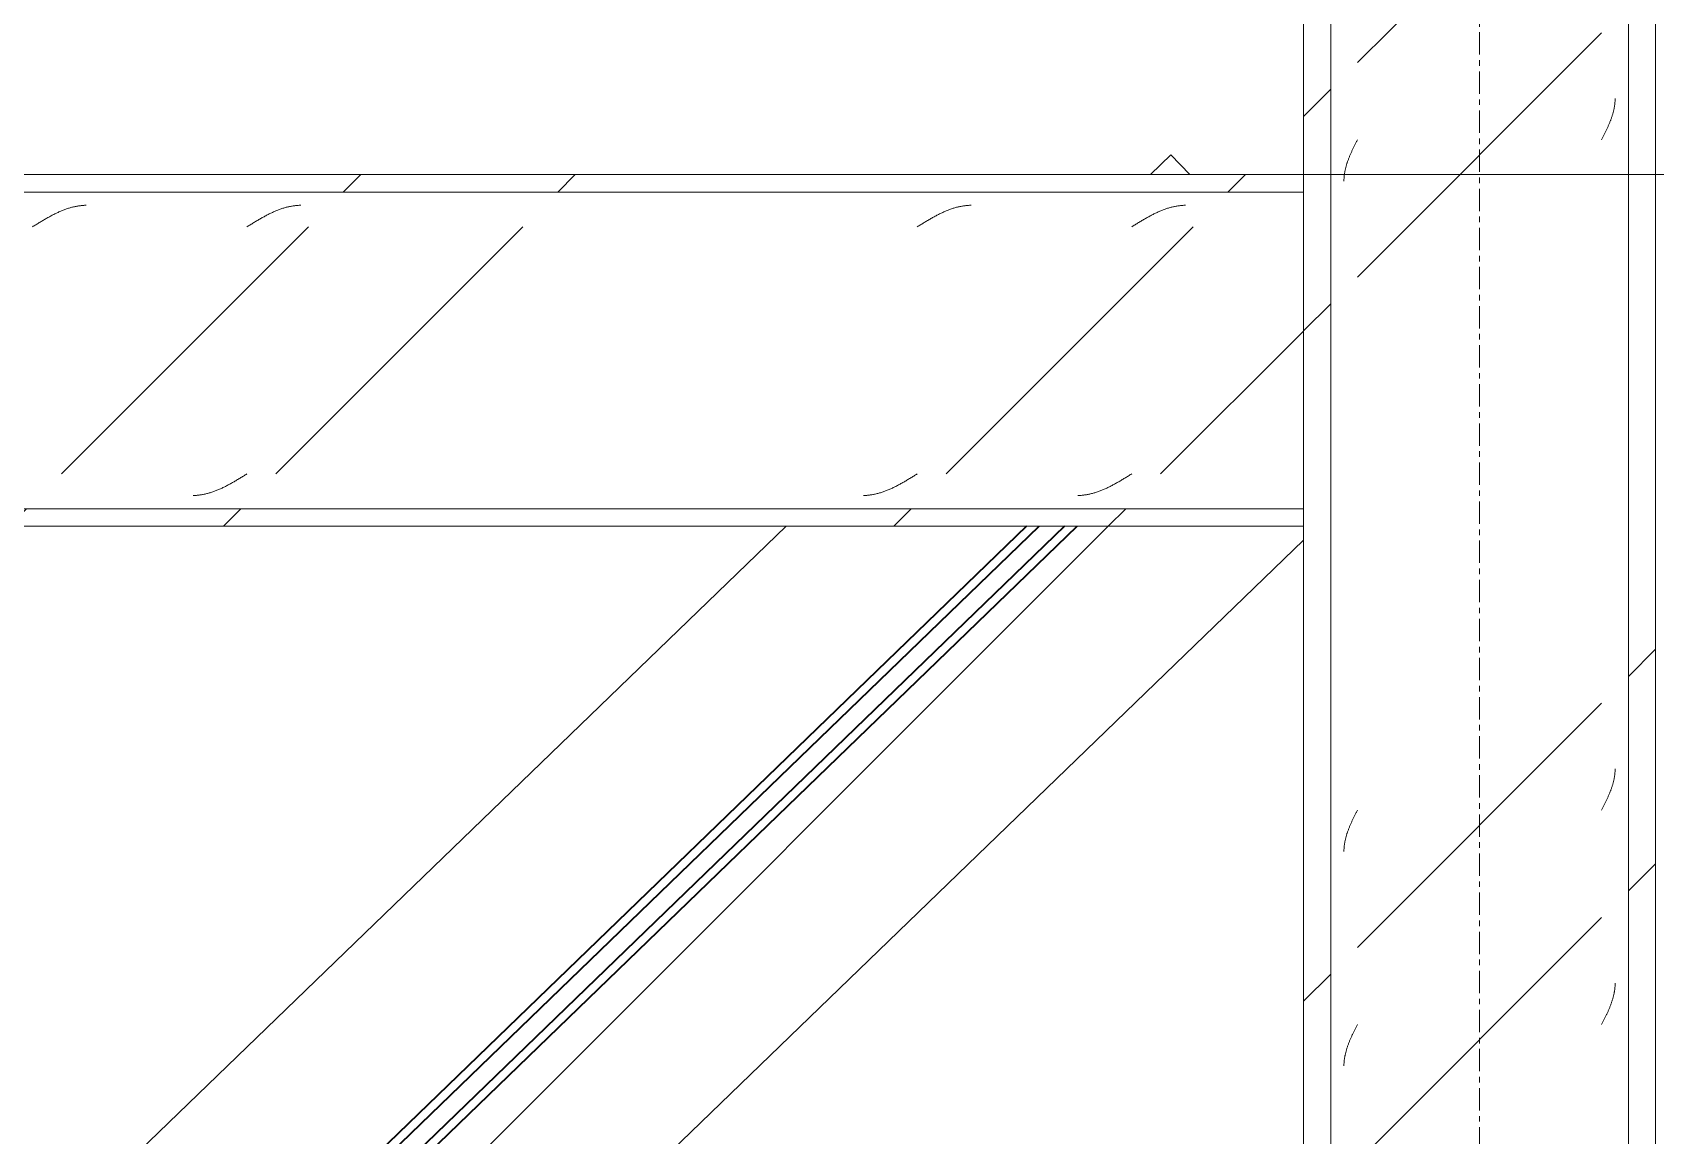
# Model space of a CAD drawing. Header units: centimetres. Extents: x -6741 to 14818, y -293 to 1595.
# Drawn here: x 922.1 to 1014.4, y 683.2 to 745.9 of the extents above; entities that cross this region are included whole.
import ezdxf

# ---------------------------------------------------------------- set-up
doc = ezdxf.new("R2010")
doc.units = ezdxf.units.CM
doc.linetypes.add('Grid Line', pattern=[2.2225, 1.27, -0.3175, 0.3175, -0.3175])
for name, color, linetype, lineweight in [('A-CLNG', 7, 'Continuous', 9), ('S-BEAM', 7, 'Continuous', 9), ('S-COLS', 7, 'Continuous', 9), ('S-GRID', 7, 'Continuous', 9)]:
    doc.layers.add(name, color=color, linetype=linetype, lineweight=lineweight)
pattern_1 = [(45, (152.695, 0), (-25.14472, 25.14472), []), (45, (152.695, 38.1), (-25.14472, 25.14472), [])]

# ---------------------------------------------------------------- blocks, each defined once
blk = doc.blocks.new('PQ_RVR_ARQ-01_ZZ_ZZ_MO_T_A_rvt-2-Elevación Eje 7')
at = {"layer": 'A-CLNG', "color": 254, "lineweight": 18, "true_color": 0xe5e5e5}
blk.add_line((-6110.942, 737.79), (-6823.081, 737.79), dxfattribs=at)
blk = doc.blocks.new('FP_4-Elevación Eje 7')
at = {"layer": 'S-COLS', "color": 9, "true_color": 0xc0c0c0}
for p, q in [((-6442.769, 741.705), (-6442.764, 741.742)), ((-6442.764, 741.742), (-6442.759, 741.779)), ((-6442.759, 741.779), (-6442.755, 741.817)), ((-6442.755, 741.817), (-6442.751, 741.854)), ((-6442.751, 741.854), (-6442.748, 741.891)), ((-6442.748, 741.891), (-6442.745, 741.929)), ((-6442.745, 741.929), (-6442.742, 741.966)), ((-6442.742, 741.966), (-6442.74, 742.003)), ((-6442.74, 742.003), (-6442.738, 742.041)), ((-6442.738, 742.041), (-6442.737, 742.078)), ((-6442.737, 742.078), (-6442.736, 742.115)), ((-6443.032, 740.772), (-6443.017, 740.81)), ((-6443.017, 740.81), (-6443.003, 740.847)), ((-6443.003, 740.847), (-6442.989, 740.884)), ((-6442.989, 740.884), (-6442.975, 740.921)), ((-6442.975, 740.921), (-6442.961, 740.959)), ((-6442.961, 740.959), (-6442.948, 740.996)), ((-6442.948, 740.996), (-6442.935, 741.033)), ((-6442.935, 741.033), (-6442.923, 741.071)), ((-6442.923, 741.071), (-6442.911, 741.108)), ((-6442.911, 741.108), (-6442.899, 741.145)), ((-6442.899, 741.145), (-6442.887, 741.183)), ((-6442.887, 741.183), (-6442.876, 741.22)), ((-6442.876, 741.22), (-6442.866, 741.257)), ((-6442.866, 741.257), (-6442.855, 741.294)), ((-6442.855, 741.294), (-6442.846, 741.332)), ((-6442.846, 741.332), (-6442.836, 741.369)), ((-6442.836, 741.369), (-6442.827, 741.406)), ((-6442.827, 741.406), (-6442.818, 741.444)), ((-6442.818, 741.444), (-6442.81, 741.481)), ((-6442.81, 741.481), (-6442.802, 741.518)), ((-6442.802, 741.518), (-6442.795, 741.556)), ((-6442.795, 741.556), (-6442.788, 741.593)), ((-6442.788, 741.593), (-6442.781, 741.63)), ((-6442.781, 741.63), (-6442.775, 741.668)), ((-6442.775, 741.668), (-6442.769, 741.705)), ((-6443.448, 739.877), (-6443.429, 739.914)), ((-6443.429, 739.914), (-6443.411, 739.951)), ((-6443.411, 739.951), (-6443.392, 739.989)), ((-6443.392, 739.989), (-6443.373, 740.026)), ((-6443.373, 740.026), (-6443.355, 740.063)), ((-6443.355, 740.063), (-6443.336, 740.101)), ((-6443.336, 740.101), (-6443.318, 740.138)), ((-6443.318, 740.138), (-6443.3, 740.175)), ((-6443.3, 740.175), (-6443.282, 740.213)), ((-6443.282, 740.213), (-6443.264, 740.25)), ((-6443.264, 740.25), (-6443.246, 740.287)), ((-6443.246, 740.287), (-6443.228, 740.325)), ((-6443.228, 740.325), (-6443.211, 740.362)), ((-6443.211, 740.362), (-6443.193, 740.399)), ((-6443.193, 740.399), (-6443.176, 740.436)), ((-6443.176, 740.436), (-6443.159, 740.474)), ((-6443.159, 740.474), (-6443.142, 740.511)), ((-6443.142, 740.511), (-6443.126, 740.548)), ((-6443.126, 740.548), (-6443.11, 740.586)), ((-6443.11, 740.586), (-6443.094, 740.623)), ((-6443.094, 740.623), (-6443.078, 740.66)), ((-6443.078, 740.66), (-6443.062, 740.698)), ((-6443.062, 740.698), (-6443.047, 740.735)), ((-6443.047, 740.735), (-6443.032, 740.772)), ((-6443.505, 739.765), (-6443.486, 739.802)), ((-6443.486, 739.802), (-6443.467, 739.84)), ((-6443.467, 739.84), (-6443.448, 739.877)), ((-6442.74, 703.903), (-6442.738, 703.941)), ((-6442.738, 703.941), (-6442.737, 703.978)), ((-6442.737, 703.978), (-6442.736, 704.015)), ((-6442.923, 702.971), (-6442.911, 703.008)), ((-6442.911, 703.008), (-6442.899, 703.045)), ((-6442.899, 703.045), (-6442.887, 703.083)), ((-6442.887, 703.083), (-6442.876, 703.12)), ((-6442.876, 703.12), (-6442.866, 703.157)), ((-6442.866, 703.157), (-6442.855, 703.194)), ((-6442.855, 703.194), (-6442.846, 703.232)), ((-6442.846, 703.232), (-6442.836, 703.269)), ((-6442.836, 703.269), (-6442.827, 703.306)), ((-6442.827, 703.306), (-6442.818, 703.344)), ((-6442.818, 703.344), (-6442.81, 703.381)), ((-6442.81, 703.381), (-6442.802, 703.418)), ((-6442.802, 703.418), (-6442.795, 703.456)), ((-6442.795, 703.456), (-6442.788, 703.493)), ((-6442.788, 703.493), (-6442.781, 703.53)), ((-6442.781, 703.53), (-6442.775, 703.568)), ((-6442.775, 703.568), (-6442.769, 703.605)), ((-6442.769, 703.605), (-6442.764, 703.642)), ((-6442.764, 703.642), (-6442.759, 703.679)), ((-6442.759, 703.679), (-6442.755, 703.717)), ((-6442.755, 703.717), (-6442.751, 703.754)), ((-6442.751, 703.754), (-6442.748, 703.791)), ((-6442.748, 703.791), (-6442.745, 703.829)), ((-6442.745, 703.829), (-6442.742, 703.866)), ((-6442.742, 703.866), (-6442.74, 703.903)), ((-6443.318, 702.038), (-6443.3, 702.075)), ((-6443.3, 702.075), (-6443.282, 702.113)), ((-6443.282, 702.113), (-6443.264, 702.15)), ((-6443.264, 702.15), (-6443.246, 702.187)), ((-6443.246, 702.187), (-6443.228, 702.225)), ((-6443.228, 702.225), (-6443.211, 702.262)), ((-6443.211, 702.262), (-6443.193, 702.299)), ((-6443.193, 702.299), (-6443.176, 702.336)), ((-6443.176, 702.336), (-6443.159, 702.374)), ((-6443.159, 702.374), (-6443.142, 702.411)), ((-6443.142, 702.411), (-6443.126, 702.448)), ((-6443.126, 702.448), (-6443.11, 702.486)), ((-6443.11, 702.486), (-6443.094, 702.523)), ((-6443.094, 702.523), (-6443.078, 702.56)), ((-6443.078, 702.56), (-6443.062, 702.598)), ((-6443.062, 702.598), (-6443.047, 702.635)), ((-6443.047, 702.635), (-6443.032, 702.672)), ((-6443.032, 702.672), (-6443.017, 702.71)), ((-6443.017, 702.71), (-6443.003, 702.747)), ((-6443.003, 702.747), (-6442.989, 702.784)), ((-6442.989, 702.784), (-6442.975, 702.821)), ((-6442.975, 702.821), (-6442.961, 702.859)), ((-6442.961, 702.859), (-6442.948, 702.896)), ((-6442.948, 702.896), (-6442.935, 702.933)), ((-6442.935, 702.933), (-6442.923, 702.971)), ((-6443.505, 701.665), (-6443.486, 701.702)), ((-6443.486, 701.702), (-6443.467, 701.74)), ((-6443.467, 701.74), (-6443.448, 701.777)), ((-6443.448, 701.777), (-6443.429, 701.814)), ((-6443.429, 701.814), (-6443.411, 701.851)), ((-6443.411, 701.851), (-6443.392, 701.889)), ((-6443.392, 701.889), (-6443.373, 701.926)), ((-6443.373, 701.926), (-6443.355, 701.963)), ((-6443.355, 701.963), (-6443.336, 702.001)), ((-6443.336, 702.001), (-6443.318, 702.038)), ((-6442.866, 690.968), (-6442.855, 691.005)), ((-6442.855, 691.005), (-6442.846, 691.042)), ((-6442.846, 691.042), (-6442.836, 691.08)), ((-6442.836, 691.08), (-6442.827, 691.117)), ((-6442.827, 691.117), (-6442.818, 691.154)), ((-6442.818, 691.154), (-6442.81, 691.192)), ((-6442.81, 691.192), (-6442.802, 691.229)), ((-6442.802, 691.229), (-6442.795, 691.266)), ((-6442.795, 691.266), (-6442.788, 691.304)), ((-6442.788, 691.304), (-6442.781, 691.341)), ((-6442.781, 691.341), (-6442.775, 691.378)), ((-6442.775, 691.378), (-6442.769, 691.415)), ((-6442.769, 691.415), (-6442.764, 691.453)), ((-6442.764, 691.453), (-6442.759, 691.49)), ((-6442.759, 691.49), (-6442.755, 691.527)), ((-6442.755, 691.527), (-6442.751, 691.565)), ((-6442.751, 691.565), (-6442.748, 691.602)), ((-6442.748, 691.602), (-6442.745, 691.639)), ((-6442.745, 691.639), (-6442.742, 691.677)), ((-6442.742, 691.677), (-6442.74, 691.714)), ((-6442.74, 691.714), (-6442.738, 691.751)), ((-6442.738, 691.751), (-6442.737, 691.788)), ((-6442.737, 691.788), (-6442.736, 691.826)), ((-6443.228, 690.035), (-6443.211, 690.072)), ((-6443.211, 690.072), (-6443.193, 690.11)), ((-6443.193, 690.11), (-6443.176, 690.147)), ((-6443.176, 690.147), (-6443.159, 690.184)), ((-6443.159, 690.184), (-6443.142, 690.222)), ((-6443.142, 690.222), (-6443.126, 690.259)), ((-6443.126, 690.259), (-6443.11, 690.296)), ((-6443.11, 690.296), (-6443.094, 690.334)), ((-6443.094, 690.334), (-6443.078, 690.371)), ((-6443.078, 690.371), (-6443.062, 690.408)), ((-6443.062, 690.408), (-6443.047, 690.445)), ((-6443.047, 690.445), (-6443.032, 690.483)), ((-6443.032, 690.483), (-6443.017, 690.52)), ((-6443.017, 690.52), (-6443.003, 690.557)), ((-6443.003, 690.557), (-6442.989, 690.595)), ((-6442.989, 690.595), (-6442.975, 690.632)), ((-6442.975, 690.632), (-6442.961, 690.669)), ((-6442.961, 690.669), (-6442.948, 690.707)), ((-6442.948, 690.707), (-6442.935, 690.744)), ((-6442.935, 690.744), (-6442.923, 690.781)), ((-6442.923, 690.781), (-6442.911, 690.819)), ((-6442.911, 690.819), (-6442.899, 690.856)), ((-6442.899, 690.856), (-6442.887, 690.893)), ((-6442.887, 690.893), (-6442.876, 690.93)), ((-6442.876, 690.93), (-6442.866, 690.968)), ((-6443.505, 689.475), (-6443.486, 689.513)), ((-6443.486, 689.513), (-6443.467, 689.55)), ((-6443.467, 689.55), (-6443.448, 689.587)), ((-6443.448, 689.587), (-6443.429, 689.625)), ((-6443.429, 689.625), (-6443.411, 689.662)), ((-6443.411, 689.662), (-6443.392, 689.699)), ((-6443.392, 689.699), (-6443.373, 689.737)), ((-6443.373, 689.737), (-6443.355, 689.774)), ((-6443.355, 689.774), (-6443.336, 689.811)), ((-6443.336, 689.811), (-6443.318, 689.849)), ((-6443.318, 689.849), (-6443.3, 689.886)), ((-6443.3, 689.886), (-6443.282, 689.923)), ((-6443.282, 689.923), (-6443.264, 689.96)), ((-6443.264, 689.96), (-6443.246, 689.998)), ((-6443.246, 689.998), (-6443.228, 690.035))]:
    blk.add_line(p, q, dxfattribs=at)
blk = doc.blocks.new('FP_5-Elevación Eje 7')
at = {"layer": 'S-COLS', "color": 9, "true_color": 0xc0c0c0}
for p, q in [((-6457.78, 738.944), (-6457.764, 738.981)), ((-6457.764, 738.981), (-6457.747, 739.019)), ((-6457.747, 739.019), (-6457.73, 739.056)), ((-6457.73, 739.056), (-6457.713, 739.093)), ((-6457.713, 739.093), (-6457.696, 739.131)), ((-6457.696, 739.131), (-6457.679, 739.168)), ((-6457.679, 739.168), (-6457.661, 739.205)), ((-6457.661, 739.205), (-6457.644, 739.243)), ((-6457.644, 739.243), (-6457.626, 739.28)), ((-6457.626, 739.28), (-6457.608, 739.317)), ((-6457.608, 739.317), (-6457.59, 739.355)), ((-6457.59, 739.355), (-6457.572, 739.392)), ((-6457.572, 739.392), (-6457.553, 739.429)), ((-6457.553, 739.429), (-6457.535, 739.466)), ((-6457.535, 739.466), (-6457.516, 739.504)), ((-6457.516, 739.504), (-6457.498, 739.541)), ((-6457.498, 739.541), (-6457.479, 739.578)), ((-6457.479, 739.578), (-6457.46, 739.616)), ((-6457.46, 739.616), (-6457.441, 739.653)), ((-6457.441, 739.653), (-6457.422, 739.69)), ((-6457.422, 739.69), (-6457.404, 739.728)), ((-6457.404, 739.728), (-6457.385, 739.765)), ((-6458.087, 738.012), (-6458.08, 738.049)), ((-6458.08, 738.049), (-6458.071, 738.086)), ((-6458.071, 738.086), (-6458.063, 738.123)), ((-6458.063, 738.123), (-6458.053, 738.161)), ((-6458.053, 738.161), (-6458.044, 738.198)), ((-6458.044, 738.198), (-6458.034, 738.235)), ((-6458.034, 738.235), (-6458.024, 738.273)), ((-6458.024, 738.273), (-6458.013, 738.31)), ((-6458.013, 738.31), (-6458.002, 738.347)), ((-6458.002, 738.347), (-6457.991, 738.385)), ((-6457.991, 738.385), (-6457.979, 738.422)), ((-6457.979, 738.422), (-6457.967, 738.459)), ((-6457.967, 738.459), (-6457.954, 738.497)), ((-6457.954, 738.497), (-6457.941, 738.534)), ((-6457.941, 738.534), (-6457.928, 738.571)), ((-6457.928, 738.571), (-6457.915, 738.608)), ((-6457.915, 738.608), (-6457.901, 738.646)), ((-6457.901, 738.646), (-6457.887, 738.683)), ((-6457.887, 738.683), (-6457.872, 738.72)), ((-6457.872, 738.72), (-6457.858, 738.758)), ((-6457.858, 738.758), (-6457.843, 738.795)), ((-6457.843, 738.795), (-6457.827, 738.832)), ((-6457.827, 738.832), (-6457.812, 738.87)), ((-6457.812, 738.87), (-6457.796, 738.907)), ((-6457.796, 738.907), (-6457.78, 738.944)), ((-6458.153, 737.415), (-6458.152, 737.452)), ((-6458.152, 737.452), (-6458.151, 737.489)), ((-6458.151, 737.489), (-6458.15, 737.527)), ((-6458.15, 737.527), (-6458.148, 737.564)), ((-6458.148, 737.564), (-6458.145, 737.601)), ((-6458.145, 737.601), (-6458.142, 737.638)), ((-6458.142, 737.638), (-6458.139, 737.676)), ((-6458.139, 737.676), (-6458.135, 737.713)), ((-6458.135, 737.713), (-6458.13, 737.75)), ((-6458.13, 737.75), (-6458.125, 737.788)), ((-6458.125, 737.788), (-6458.12, 737.825)), ((-6458.12, 737.825), (-6458.115, 737.862)), ((-6458.115, 737.862), (-6458.108, 737.9)), ((-6458.108, 737.9), (-6458.102, 737.937)), ((-6458.102, 737.937), (-6458.095, 737.974)), ((-6458.095, 737.974), (-6458.087, 738.012)), ((-6457.661, 701.105), (-6457.644, 701.143)), ((-6457.644, 701.143), (-6457.626, 701.18)), ((-6457.626, 701.18), (-6457.608, 701.217)), ((-6457.608, 701.217), (-6457.59, 701.255)), ((-6457.59, 701.255), (-6457.572, 701.292)), ((-6457.572, 701.292), (-6457.553, 701.329)), ((-6457.553, 701.329), (-6457.535, 701.366)), ((-6457.535, 701.366), (-6457.516, 701.404)), ((-6457.516, 701.404), (-6457.498, 701.441)), ((-6457.498, 701.441), (-6457.479, 701.478)), ((-6457.479, 701.478), (-6457.46, 701.516)), ((-6457.46, 701.516), (-6457.441, 701.553)), ((-6457.441, 701.553), (-6457.422, 701.59)), ((-6457.422, 701.59), (-6457.404, 701.628)), ((-6457.404, 701.628), (-6457.385, 701.665)), ((-6458.013, 700.21), (-6458.002, 700.247)), ((-6458.002, 700.247), (-6457.991, 700.285)), ((-6457.991, 700.285), (-6457.979, 700.322)), ((-6457.979, 700.322), (-6457.967, 700.359)), ((-6457.967, 700.359), (-6457.954, 700.397)), ((-6457.954, 700.397), (-6457.941, 700.434)), ((-6457.941, 700.434), (-6457.928, 700.471)), ((-6457.928, 700.471), (-6457.915, 700.508)), ((-6457.915, 700.508), (-6457.901, 700.546)), ((-6457.901, 700.546), (-6457.887, 700.583)), ((-6457.887, 700.583), (-6457.872, 700.62)), ((-6457.872, 700.62), (-6457.858, 700.658)), ((-6457.858, 700.658), (-6457.843, 700.695)), ((-6457.843, 700.695), (-6457.827, 700.732)), ((-6457.827, 700.732), (-6457.812, 700.77)), ((-6457.812, 700.77), (-6457.796, 700.807)), ((-6457.796, 700.807), (-6457.78, 700.844)), ((-6457.78, 700.844), (-6457.764, 700.881)), ((-6457.764, 700.881), (-6457.747, 700.919)), ((-6457.747, 700.919), (-6457.73, 700.956)), ((-6457.73, 700.956), (-6457.713, 700.993)), ((-6457.713, 700.993), (-6457.696, 701.031)), ((-6457.696, 701.031), (-6457.679, 701.068)), ((-6457.679, 701.068), (-6457.661, 701.105)), ((-6458.153, 699.315), (-6458.152, 699.352)), ((-6458.152, 699.352), (-6458.151, 699.389)), ((-6458.151, 699.389), (-6458.15, 699.427)), ((-6458.15, 699.427), (-6458.148, 699.464)), ((-6458.148, 699.464), (-6458.145, 699.501)), ((-6458.145, 699.501), (-6458.142, 699.538)), ((-6458.142, 699.538), (-6458.139, 699.576)), ((-6458.139, 699.576), (-6458.135, 699.613)), ((-6458.135, 699.613), (-6458.13, 699.65)), ((-6458.13, 699.65), (-6458.125, 699.688)), ((-6458.125, 699.688), (-6458.12, 699.725)), ((-6458.12, 699.725), (-6458.115, 699.762)), ((-6458.115, 699.762), (-6458.108, 699.8)), ((-6458.108, 699.8), (-6458.102, 699.837)), ((-6458.102, 699.837), (-6458.095, 699.874)), ((-6458.095, 699.874), (-6458.087, 699.912)), ((-6458.087, 699.912), (-6458.08, 699.949)), ((-6458.08, 699.949), (-6458.071, 699.986)), ((-6458.071, 699.986), (-6458.063, 700.023)), ((-6458.063, 700.023), (-6458.053, 700.061)), ((-6458.053, 700.061), (-6458.044, 700.098)), ((-6458.044, 700.098), (-6458.034, 700.135)), ((-6458.034, 700.135), (-6458.024, 700.173)), ((-6458.024, 700.173), (-6458.013, 700.21)), ((-6457.553, 689.14), (-6457.535, 689.177)), ((-6457.535, 689.177), (-6457.516, 689.214)), ((-6457.516, 689.214), (-6457.498, 689.252)), ((-6457.498, 689.252), (-6457.479, 689.289)), ((-6457.479, 689.289), (-6457.46, 689.326)), ((-6457.46, 689.326), (-6457.441, 689.364)), ((-6457.441, 689.364), (-6457.422, 689.401)), ((-6457.422, 689.401), (-6457.404, 689.438)), ((-6457.404, 689.438), (-6457.385, 689.475)), ((-6457.954, 688.207), (-6457.941, 688.244)), ((-6457.941, 688.244), (-6457.928, 688.282)), ((-6457.928, 688.282), (-6457.915, 688.319)), ((-6457.915, 688.319), (-6457.901, 688.356)), ((-6457.901, 688.356), (-6457.887, 688.394)), ((-6457.887, 688.394), (-6457.872, 688.431)), ((-6457.872, 688.431), (-6457.858, 688.468)), ((-6457.858, 688.468), (-6457.843, 688.506)), ((-6457.843, 688.506), (-6457.827, 688.543)), ((-6457.827, 688.543), (-6457.812, 688.58)), ((-6457.812, 688.58), (-6457.796, 688.617)), ((-6457.796, 688.617), (-6457.78, 688.655)), ((-6457.78, 688.655), (-6457.764, 688.692)), ((-6457.764, 688.692), (-6457.747, 688.729)), ((-6457.747, 688.729), (-6457.73, 688.767)), ((-6457.73, 688.767), (-6457.713, 688.804)), ((-6457.713, 688.804), (-6457.696, 688.841)), ((-6457.696, 688.841), (-6457.679, 688.879)), ((-6457.679, 688.879), (-6457.661, 688.916)), ((-6457.661, 688.916), (-6457.644, 688.953)), ((-6457.644, 688.953), (-6457.626, 688.991)), ((-6457.626, 688.991), (-6457.608, 689.028)), ((-6457.608, 689.028), (-6457.59, 689.065)), ((-6457.59, 689.065), (-6457.572, 689.102)), ((-6457.572, 689.102), (-6457.553, 689.14)), ((-6458.148, 687.274), (-6458.145, 687.312)), ((-6458.145, 687.312), (-6458.142, 687.349)), ((-6458.142, 687.349), (-6458.139, 687.386)), ((-6458.139, 687.386), (-6458.135, 687.424)), ((-6458.135, 687.424), (-6458.13, 687.461)), ((-6458.13, 687.461), (-6458.125, 687.498)), ((-6458.125, 687.498), (-6458.12, 687.536)), ((-6458.12, 687.536), (-6458.115, 687.573)), ((-6458.115, 687.573), (-6458.108, 687.61)), ((-6458.108, 687.61), (-6458.102, 687.647)), ((-6458.102, 687.647), (-6458.095, 687.685)), ((-6458.095, 687.685), (-6458.087, 687.722)), ((-6458.087, 687.722), (-6458.08, 687.759)), ((-6458.08, 687.759), (-6458.071, 687.797)), ((-6458.071, 687.797), (-6458.063, 687.834)), ((-6458.063, 687.834), (-6458.053, 687.871)), ((-6458.053, 687.871), (-6458.044, 687.909)), ((-6458.044, 687.909), (-6458.034, 687.946)), ((-6458.034, 687.946), (-6458.024, 687.983)), ((-6458.024, 687.983), (-6458.013, 688.021)), ((-6458.013, 688.021), (-6458.002, 688.058)), ((-6458.002, 688.058), (-6457.991, 688.095)), ((-6457.991, 688.095), (-6457.979, 688.132)), ((-6457.979, 688.132), (-6457.967, 688.17)), ((-6457.967, 688.17), (-6457.954, 688.207)), ((-6458.153, 687.125), (-6458.152, 687.163)), ((-6458.152, 687.163), (-6458.151, 687.2)), ((-6458.151, 687.2), (-6458.15, 687.237)), ((-6458.15, 687.237), (-6458.148, 687.274))]:
    blk.add_line(p, q, dxfattribs=at)
blk = doc.blocks.new('UC-Perfil universal-Pilar - 200 x 200-V3-Elevación Eje 7')
at = {"layer": 'S-COLS', "true_color": 0xc0c0c0}
h = blk.add_hatch(dxfattribs=at)
h.set_pattern_fill('FP_14', color=9, style=0, pattern_type=2)
h.set_pattern_definition(pattern_1)
h.paths.add_polyline_path([(-6458.905, 94), (-6458.905, 933.53), (-6460.445, 933.53), (-6460.445, 94)])
h = blk.add_hatch(dxfattribs=at)
h.set_pattern_fill('FP_14', color=9, style=0, pattern_type=2)
h.set_pattern_definition(pattern_1)
h.paths.add_polyline_path([(-6457.385, 94), (-6443.505, 94), (-6443.505, 933.53), (-6457.385, 933.53), (-6457.385, 291.61)])
h = blk.add_hatch(dxfattribs=at)
h.set_pattern_fill('FP_14', color=9, style=0, pattern_type=2)
h.set_pattern_definition(pattern_1)
h.paths.add_polyline_path([(-6440.445, 94), (-6440.445, 933.53), (-6441.985, 933.53), (-6441.985, 94)])
at = {"layer": 'S-COLS'}
for p, q in [((-6460.445, 933.53), (-6460.445, 94)), ((-6458.905, 933.53), (-6458.905, 94)), ((-6441.985, 933.53), (-6441.985, 94)), ((-6440.445, 933.53), (-6440.445, 94))]:
    blk.add_line(p, q, dxfattribs=at)
for name in ['FP_4-Elevación Eje 7', 'FP_5-Elevación Eje 7']:
    blk.add_blockref(name, (0, 0), dxfattribs=at)
blk = doc.blocks.new('FP_17-Elevación Eje 7')
at = {"layer": 'S-BEAM', "color": 9, "true_color": 0xc0c0c0}
for p, q in [((-6520.944, 720.501), (-6520.896, 720.531)), ((-6520.896, 720.531), (-6520.847, 720.56)), ((-6520.847, 720.56), (-6520.798, 720.59)), ((-6520.798, 720.59), (-6520.75, 720.62)), ((-6520.75, 720.62), (-6520.701, 720.65)), ((-6520.701, 720.65), (-6520.653, 720.68)), ((-6520.653, 720.68), (-6520.604, 720.71)), ((-6520.604, 720.71), (-6520.555, 720.74)), ((-6520.555, 720.74), (-6520.507, 720.77)), ((-6482.844, 720.501), (-6482.796, 720.531)), ((-6482.796, 720.531), (-6482.747, 720.56)), ((-6482.747, 720.56), (-6482.698, 720.59)), ((-6482.698, 720.59), (-6482.65, 720.62)), ((-6482.65, 720.62), (-6482.601, 720.65)), ((-6482.601, 720.65), (-6482.553, 720.68)), ((-6482.553, 720.68), (-6482.504, 720.71)), ((-6482.504, 720.71), (-6482.455, 720.74)), ((-6482.455, 720.74), (-6482.407, 720.77)), ((-6470.655, 720.501), (-6470.606, 720.531)), ((-6470.606, 720.531), (-6470.558, 720.56)), ((-6470.558, 720.56), (-6470.509, 720.59)), ((-6470.509, 720.59), (-6470.46, 720.62)), ((-6470.46, 720.62), (-6470.412, 720.65)), ((-6470.412, 720.65), (-6470.363, 720.68)), ((-6470.363, 720.68), (-6470.315, 720.71)), ((-6470.315, 720.71), (-6470.266, 720.74)), ((-6470.266, 720.74), (-6470.217, 720.77)), ((-6523.082, 719.586), (-6523.034, 719.595)), ((-6523.034, 719.595), (-6522.985, 719.604)), ((-6522.985, 719.604), (-6522.937, 719.614)), ((-6522.937, 719.614), (-6522.888, 719.624)), ((-6522.888, 719.624), (-6522.839, 719.635)), ((-6522.839, 719.635), (-6522.791, 719.647)), ((-6522.791, 719.647), (-6522.742, 719.66)), ((-6522.742, 719.66), (-6522.694, 719.673)), ((-6522.694, 719.673), (-6522.645, 719.687)), ((-6522.645, 719.687), (-6522.596, 719.701)), ((-6522.596, 719.701), (-6522.548, 719.717)), ((-6522.548, 719.717), (-6522.499, 719.732)), ((-6522.499, 719.732), (-6522.451, 719.749)), ((-6522.451, 719.749), (-6522.402, 719.766)), ((-6522.402, 719.766), (-6522.353, 719.784)), ((-6522.353, 719.784), (-6522.305, 719.802)), ((-6522.305, 719.802), (-6522.256, 719.821)), ((-6522.256, 719.821), (-6522.208, 719.84)), ((-6522.208, 719.84), (-6522.159, 719.86)), ((-6522.159, 719.86), (-6522.11, 719.881)), ((-6522.11, 719.881), (-6522.062, 719.902)), ((-6522.062, 719.902), (-6522.013, 719.923)), ((-6522.013, 719.923), (-6521.965, 719.945)), ((-6521.965, 719.945), (-6521.916, 719.968)), ((-6521.916, 719.968), (-6521.867, 719.991)), ((-6521.867, 719.991), (-6521.819, 720.015)), ((-6521.819, 720.015), (-6521.77, 720.039)), ((-6521.77, 720.039), (-6521.722, 720.063)), ((-6521.722, 720.063), (-6521.673, 720.088)), ((-6521.673, 720.088), (-6521.625, 720.113)), ((-6521.625, 720.113), (-6521.576, 720.139)), ((-6521.576, 720.139), (-6521.527, 720.165)), ((-6521.527, 720.165), (-6521.479, 720.191)), ((-6521.479, 720.191), (-6521.43, 720.218)), ((-6521.43, 720.218), (-6521.382, 720.245)), ((-6521.382, 720.245), (-6521.333, 720.273)), ((-6521.333, 720.273), (-6521.284, 720.3)), ((-6521.284, 720.3), (-6521.236, 720.328)), ((-6521.236, 720.328), (-6521.187, 720.357)), ((-6521.187, 720.357), (-6521.139, 720.385)), ((-6521.139, 720.385), (-6521.09, 720.414)), ((-6521.09, 720.414), (-6521.041, 720.443)), ((-6521.041, 720.443), (-6520.993, 720.472)), ((-6520.993, 720.472), (-6520.944, 720.501)), ((-6484.982, 719.586), (-6484.934, 719.595)), ((-6484.934, 719.595), (-6484.885, 719.604)), ((-6484.885, 719.604), (-6484.837, 719.614)), ((-6484.837, 719.614), (-6484.788, 719.624)), ((-6484.788, 719.624), (-6484.739, 719.635)), ((-6484.739, 719.635), (-6484.691, 719.647)), ((-6484.691, 719.647), (-6484.642, 719.66)), ((-6484.642, 719.66), (-6484.594, 719.673)), ((-6484.594, 719.673), (-6484.545, 719.687)), ((-6484.545, 719.687), (-6484.496, 719.701)), ((-6484.496, 719.701), (-6484.448, 719.717)), ((-6484.448, 719.717), (-6484.399, 719.732)), ((-6484.399, 719.732), (-6484.351, 719.749)), ((-6484.351, 719.749), (-6484.302, 719.766)), ((-6484.302, 719.766), (-6484.253, 719.784)), ((-6484.253, 719.784), (-6484.205, 719.802)), ((-6484.205, 719.802), (-6484.156, 719.821)), ((-6484.156, 719.821), (-6484.108, 719.84)), ((-6484.108, 719.84), (-6484.059, 719.86)), ((-6484.059, 719.86), (-6484.01, 719.881)), ((-6484.01, 719.881), (-6483.962, 719.902)), ((-6483.962, 719.902), (-6483.913, 719.923)), ((-6483.913, 719.923), (-6483.865, 719.945)), ((-6483.865, 719.945), (-6483.816, 719.968)), ((-6483.816, 719.968), (-6483.767, 719.991)), ((-6483.767, 719.991), (-6483.719, 720.015)), ((-6483.719, 720.015), (-6483.67, 720.039)), ((-6483.67, 720.039), (-6483.622, 720.063)), ((-6483.622, 720.063), (-6483.573, 720.088)), ((-6483.573, 720.088), (-6483.525, 720.113)), ((-6483.525, 720.113), (-6483.476, 720.139)), ((-6483.476, 720.139), (-6483.427, 720.165)), ((-6483.427, 720.165), (-6483.379, 720.191)), ((-6483.379, 720.191), (-6483.33, 720.218)), ((-6483.33, 720.218), (-6483.282, 720.245)), ((-6483.282, 720.245), (-6483.233, 720.273)), ((-6483.233, 720.273), (-6483.184, 720.3)), ((-6483.184, 720.3), (-6483.136, 720.328)), ((-6483.136, 720.328), (-6483.087, 720.357)), ((-6483.087, 720.357), (-6483.039, 720.385)), ((-6483.039, 720.385), (-6482.99, 720.414)), ((-6482.99, 720.414), (-6482.941, 720.443)), ((-6482.941, 720.443), (-6482.893, 720.472)), ((-6482.893, 720.472), (-6482.844, 720.501)), ((-6472.793, 719.586), (-6472.744, 719.595)), ((-6472.744, 719.595), (-6472.696, 719.604)), ((-6472.696, 719.604), (-6472.647, 719.614)), ((-6472.647, 719.614), (-6472.599, 719.624)), ((-6472.599, 719.624), (-6472.55, 719.635)), ((-6472.55, 719.635), (-6472.501, 719.647)), ((-6472.501, 719.647), (-6472.453, 719.66)), ((-6472.453, 719.66), (-6472.404, 719.673)), ((-6472.404, 719.673), (-6472.356, 719.687)), ((-6472.356, 719.687), (-6472.307, 719.701)), ((-6472.307, 719.701), (-6472.258, 719.717)), ((-6472.258, 719.717), (-6472.21, 719.732)), ((-6472.21, 719.732), (-6472.161, 719.749)), ((-6472.161, 719.749), (-6472.113, 719.766)), ((-6472.113, 719.766), (-6472.064, 719.784)), ((-6472.064, 719.784), (-6472.015, 719.802)), ((-6472.015, 719.802), (-6471.967, 719.821)), ((-6471.967, 719.821), (-6471.918, 719.84)), ((-6471.918, 719.84), (-6471.87, 719.86)), ((-6471.87, 719.86), (-6471.821, 719.881)), ((-6471.821, 719.881), (-6471.772, 719.902)), ((-6471.772, 719.902), (-6471.724, 719.923)), ((-6471.724, 719.923), (-6471.675, 719.945)), ((-6471.675, 719.945), (-6471.627, 719.968)), ((-6471.627, 719.968), (-6471.578, 719.991)), ((-6471.578, 719.991), (-6471.529, 720.015)), ((-6471.529, 720.015), (-6471.481, 720.039)), ((-6471.481, 720.039), (-6471.432, 720.063)), ((-6471.432, 720.063), (-6471.384, 720.088)), ((-6471.384, 720.088), (-6471.335, 720.113)), ((-6471.335, 720.113), (-6471.286, 720.139)), ((-6471.286, 720.139), (-6471.238, 720.165)), ((-6471.238, 720.165), (-6471.189, 720.191)), ((-6471.189, 720.191), (-6471.141, 720.218)), ((-6471.141, 720.218), (-6471.092, 720.245)), ((-6471.092, 720.245), (-6471.043, 720.273)), ((-6471.043, 720.273), (-6470.995, 720.3)), ((-6470.995, 720.3), (-6470.946, 720.328)), ((-6470.946, 720.328), (-6470.898, 720.357)), ((-6470.898, 720.357), (-6470.849, 720.385)), ((-6470.849, 720.385), (-6470.801, 720.414)), ((-6470.801, 720.414), (-6470.752, 720.443)), ((-6470.752, 720.443), (-6470.703, 720.472)), ((-6470.703, 720.472), (-6470.655, 720.501)), ((-6523.568, 719.542), (-6523.52, 719.543)), ((-6523.52, 719.543), (-6523.471, 719.545)), ((-6523.471, 719.545), (-6523.423, 719.548)), ((-6523.423, 719.548), (-6523.374, 719.551)), ((-6523.374, 719.551), (-6523.325, 719.555)), ((-6523.325, 719.555), (-6523.277, 719.56)), ((-6523.277, 719.56), (-6523.228, 719.565)), ((-6523.228, 719.565), (-6523.18, 719.572)), ((-6523.18, 719.572), (-6523.131, 719.579)), ((-6523.131, 719.579), (-6523.082, 719.586)), ((-6485.468, 719.542), (-6485.42, 719.543)), ((-6485.42, 719.543), (-6485.371, 719.545)), ((-6485.371, 719.545), (-6485.323, 719.548)), ((-6485.323, 719.548), (-6485.274, 719.551)), ((-6485.274, 719.551), (-6485.225, 719.555)), ((-6485.225, 719.555), (-6485.177, 719.56)), ((-6485.177, 719.56), (-6485.128, 719.565)), ((-6485.128, 719.565), (-6485.08, 719.572)), ((-6485.08, 719.572), (-6485.031, 719.579)), ((-6485.031, 719.579), (-6484.982, 719.586)), ((-6473.279, 719.542), (-6473.23, 719.543)), ((-6473.23, 719.543), (-6473.182, 719.545)), ((-6473.182, 719.545), (-6473.133, 719.548)), ((-6473.133, 719.548), (-6473.085, 719.551)), ((-6473.085, 719.551), (-6473.036, 719.555)), ((-6473.036, 719.555), (-6472.987, 719.56)), ((-6472.987, 719.56), (-6472.939, 719.565)), ((-6472.939, 719.565), (-6472.89, 719.572)), ((-6472.89, 719.572), (-6472.842, 719.579)), ((-6472.842, 719.579), (-6472.793, 719.586))]:
    blk.add_line(p, q, dxfattribs=at)
blk = doc.blocks.new('FP_18-Elevación Eje 7')
at = {"layer": 'S-BEAM', "color": 9, "true_color": 0xc0c0c0}
for p, q in [((-6531.967, 735.253), (-6531.919, 735.281)), ((-6531.919, 735.281), (-6531.87, 735.308)), ((-6531.87, 735.308), (-6531.821, 735.336)), ((-6531.821, 735.336), (-6531.773, 735.363)), ((-6531.773, 735.363), (-6531.724, 735.39)), ((-6531.724, 735.39), (-6531.676, 735.416)), ((-6531.676, 735.416), (-6531.627, 735.442)), ((-6531.627, 735.442), (-6531.578, 735.468)), ((-6531.578, 735.468), (-6531.53, 735.493)), ((-6531.53, 735.493), (-6531.481, 735.518)), ((-6531.481, 735.518), (-6531.433, 735.542)), ((-6531.433, 735.542), (-6531.384, 735.566)), ((-6531.384, 735.566), (-6531.335, 735.59)), ((-6531.335, 735.59), (-6531.287, 735.613)), ((-6531.287, 735.613), (-6531.238, 735.636)), ((-6531.238, 735.636), (-6531.19, 735.658)), ((-6531.19, 735.658), (-6531.141, 735.679)), ((-6531.141, 735.679), (-6531.092, 735.7)), ((-6531.092, 735.7), (-6531.044, 735.721)), ((-6531.044, 735.721), (-6530.995, 735.741)), ((-6530.995, 735.741), (-6530.947, 735.76)), ((-6530.947, 735.76), (-6530.898, 735.779)), ((-6530.898, 735.779), (-6530.849, 735.797)), ((-6530.849, 735.797), (-6530.801, 735.815)), ((-6530.801, 735.815), (-6530.752, 735.832)), ((-6530.752, 735.832), (-6530.704, 735.848)), ((-6530.704, 735.848), (-6530.655, 735.864)), ((-6530.655, 735.864), (-6530.606, 735.879)), ((-6530.606, 735.879), (-6530.558, 735.894)), ((-6530.558, 735.894), (-6530.509, 735.908)), ((-6530.509, 735.908), (-6530.461, 735.921)), ((-6530.461, 735.921), (-6530.412, 735.934)), ((-6530.412, 735.934), (-6530.363, 735.946)), ((-6530.363, 735.946), (-6530.315, 735.957)), ((-6530.315, 735.957), (-6530.266, 735.967)), ((-6530.266, 735.967), (-6530.218, 735.977)), ((-6530.218, 735.977), (-6530.169, 735.986)), ((-6530.169, 735.986), (-6530.12, 735.995)), ((-6530.12, 735.995), (-6530.072, 736.002)), ((-6530.072, 736.002), (-6530.023, 736.009)), ((-6530.023, 736.009), (-6529.975, 736.015)), ((-6529.975, 736.015), (-6529.926, 736.021)), ((-6529.926, 736.021), (-6529.877, 736.026)), ((-6529.877, 736.026), (-6529.829, 736.03)), ((-6529.829, 736.03), (-6529.78, 736.033)), ((-6529.78, 736.033), (-6529.732, 736.036)), ((-6529.732, 736.036), (-6529.683, 736.038)), ((-6529.683, 736.038), (-6529.635, 736.039)), ((-6519.778, 735.253), (-6519.729, 735.281)), ((-6519.729, 735.281), (-6519.681, 735.308)), ((-6519.681, 735.308), (-6519.632, 735.336)), ((-6519.632, 735.336), (-6519.583, 735.363)), ((-6519.583, 735.363), (-6519.535, 735.39)), ((-6519.535, 735.39), (-6519.486, 735.416)), ((-6519.486, 735.416), (-6519.438, 735.442)), ((-6519.438, 735.442), (-6519.389, 735.468)), ((-6519.389, 735.468), (-6519.34, 735.493)), ((-6519.34, 735.493), (-6519.292, 735.518)), ((-6519.292, 735.518), (-6519.243, 735.542)), ((-6519.243, 735.542), (-6519.195, 735.566)), ((-6519.195, 735.566), (-6519.146, 735.59)), ((-6519.146, 735.59), (-6519.097, 735.613)), ((-6519.097, 735.613), (-6519.049, 735.636)), ((-6519.049, 735.636), (-6519, 735.658)), ((-6519, 735.658), (-6518.952, 735.679)), ((-6518.952, 735.679), (-6518.903, 735.7)), ((-6518.903, 735.7), (-6518.854, 735.721)), ((-6518.854, 735.721), (-6518.806, 735.741)), ((-6518.806, 735.741), (-6518.757, 735.76)), ((-6518.757, 735.76), (-6518.709, 735.779)), ((-6518.709, 735.779), (-6518.66, 735.797)), ((-6518.66, 735.797), (-6518.611, 735.815)), ((-6518.611, 735.815), (-6518.563, 735.832)), ((-6518.563, 735.832), (-6518.514, 735.848)), ((-6518.514, 735.848), (-6518.466, 735.864)), ((-6518.466, 735.864), (-6518.417, 735.879)), ((-6518.417, 735.879), (-6518.368, 735.894)), ((-6518.368, 735.894), (-6518.32, 735.908)), ((-6518.32, 735.908), (-6518.271, 735.921)), ((-6518.271, 735.921), (-6518.223, 735.934)), ((-6518.223, 735.934), (-6518.174, 735.946)), ((-6518.174, 735.946), (-6518.125, 735.957)), ((-6518.125, 735.957), (-6518.077, 735.967)), ((-6518.077, 735.967), (-6518.028, 735.977)), ((-6518.028, 735.977), (-6517.98, 735.986)), ((-6517.98, 735.986), (-6517.931, 735.995)), ((-6517.931, 735.995), (-6517.882, 736.002)), ((-6517.882, 736.002), (-6517.834, 736.009)), ((-6517.834, 736.009), (-6517.785, 736.015)), ((-6517.785, 736.015), (-6517.737, 736.021)), ((-6517.737, 736.021), (-6517.688, 736.026)), ((-6517.688, 736.026), (-6517.639, 736.03)), ((-6517.639, 736.03), (-6517.591, 736.033)), ((-6517.591, 736.033), (-6517.542, 736.036)), ((-6517.542, 736.036), (-6517.494, 736.038)), ((-6517.494, 736.038), (-6517.445, 736.039)), ((-6481.678, 735.253), (-6481.629, 735.281)), ((-6481.629, 735.281), (-6481.581, 735.308)), ((-6481.581, 735.308), (-6481.532, 735.336)), ((-6481.532, 735.336), (-6481.483, 735.363)), ((-6481.483, 735.363), (-6481.435, 735.39)), ((-6481.435, 735.39), (-6481.386, 735.416)), ((-6481.386, 735.416), (-6481.338, 735.442)), ((-6481.338, 735.442), (-6481.289, 735.468)), ((-6481.289, 735.468), (-6481.24, 735.493)), ((-6481.24, 735.493), (-6481.192, 735.518)), ((-6481.192, 735.518), (-6481.143, 735.542)), ((-6481.143, 735.542), (-6481.095, 735.566)), ((-6481.095, 735.566), (-6481.046, 735.59)), ((-6481.046, 735.59), (-6480.997, 735.613)), ((-6480.997, 735.613), (-6480.949, 735.636)), ((-6480.949, 735.636), (-6480.9, 735.658)), ((-6480.9, 735.658), (-6480.852, 735.679)), ((-6480.852, 735.679), (-6480.803, 735.7)), ((-6480.803, 735.7), (-6480.754, 735.721)), ((-6480.754, 735.721), (-6480.706, 735.741)), ((-6480.706, 735.741), (-6480.657, 735.76)), ((-6480.657, 735.76), (-6480.609, 735.779)), ((-6480.609, 735.779), (-6480.56, 735.797)), ((-6480.56, 735.797), (-6480.511, 735.815)), ((-6480.511, 735.815), (-6480.463, 735.832)), ((-6480.463, 735.832), (-6480.414, 735.848)), ((-6480.414, 735.848), (-6480.366, 735.864)), ((-6480.366, 735.864), (-6480.317, 735.879)), ((-6480.317, 735.879), (-6480.268, 735.894)), ((-6480.268, 735.894), (-6480.22, 735.908)), ((-6480.22, 735.908), (-6480.171, 735.921)), ((-6480.171, 735.921), (-6480.123, 735.934)), ((-6480.123, 735.934), (-6480.074, 735.946)), ((-6480.074, 735.946), (-6480.025, 735.957)), ((-6480.025, 735.957), (-6479.977, 735.967)), ((-6479.977, 735.967), (-6479.928, 735.977)), ((-6479.928, 735.977), (-6479.88, 735.986)), ((-6479.88, 735.986), (-6479.831, 735.995)), ((-6479.831, 735.995), (-6479.782, 736.002)), ((-6479.782, 736.002), (-6479.734, 736.009)), ((-6479.734, 736.009), (-6479.685, 736.015)), ((-6479.685, 736.015), (-6479.637, 736.021)), ((-6479.637, 736.021), (-6479.588, 736.026)), ((-6479.588, 736.026), (-6479.539, 736.03)), ((-6479.539, 736.03), (-6479.491, 736.033)), ((-6479.491, 736.033), (-6479.442, 736.036)), ((-6479.442, 736.036), (-6479.394, 736.038)), ((-6479.394, 736.038), (-6479.345, 736.039)), ((-6469.488, 735.253), (-6469.44, 735.281)), ((-6469.44, 735.281), (-6469.391, 735.308)), ((-6469.391, 735.308), (-6469.342, 735.336)), ((-6469.342, 735.336), (-6469.294, 735.363)), ((-6469.294, 735.363), (-6469.245, 735.39)), ((-6469.245, 735.39), (-6469.197, 735.416)), ((-6469.197, 735.416), (-6469.148, 735.442)), ((-6469.148, 735.442), (-6469.099, 735.468)), ((-6469.099, 735.468), (-6469.051, 735.493)), ((-6469.051, 735.493), (-6469.002, 735.518)), ((-6469.002, 735.518), (-6468.954, 735.542)), ((-6468.954, 735.542), (-6468.905, 735.566)), ((-6468.905, 735.566), (-6468.857, 735.59)), ((-6468.857, 735.59), (-6468.808, 735.613)), ((-6468.808, 735.613), (-6468.759, 735.636)), ((-6468.759, 735.636), (-6468.711, 735.658)), ((-6468.711, 735.658), (-6468.662, 735.679)), ((-6468.662, 735.679), (-6468.614, 735.7)), ((-6468.614, 735.7), (-6468.565, 735.721)), ((-6468.565, 735.721), (-6468.516, 735.741)), ((-6468.516, 735.741), (-6468.468, 735.76)), ((-6468.468, 735.76), (-6468.419, 735.779)), ((-6468.419, 735.779), (-6468.371, 735.797)), ((-6468.371, 735.797), (-6468.322, 735.815)), ((-6468.322, 735.815), (-6468.273, 735.832)), ((-6468.273, 735.832), (-6468.225, 735.848)), ((-6468.225, 735.848), (-6468.176, 735.864)), ((-6468.176, 735.864), (-6468.128, 735.879)), ((-6468.128, 735.879), (-6468.079, 735.894)), ((-6468.079, 735.894), (-6468.03, 735.908)), ((-6468.03, 735.908), (-6467.982, 735.921)), ((-6467.982, 735.921), (-6467.933, 735.934)), ((-6467.933, 735.934), (-6467.885, 735.946)), ((-6467.885, 735.946), (-6467.836, 735.957)), ((-6467.836, 735.957), (-6467.787, 735.967)), ((-6467.787, 735.967), (-6467.739, 735.977)), ((-6467.739, 735.977), (-6467.69, 735.986)), ((-6467.69, 735.986), (-6467.642, 735.995)), ((-6467.642, 735.995), (-6467.593, 736.002)), ((-6467.593, 736.002), (-6467.544, 736.009)), ((-6467.544, 736.009), (-6467.496, 736.015)), ((-6467.496, 736.015), (-6467.447, 736.021)), ((-6467.447, 736.021), (-6467.399, 736.026)), ((-6467.399, 736.026), (-6467.35, 736.03)), ((-6467.35, 736.03), (-6467.301, 736.033)), ((-6467.301, 736.033), (-6467.253, 736.036)), ((-6467.253, 736.036), (-6467.204, 736.038)), ((-6467.204, 736.038), (-6467.156, 736.039)), ((-6532.696, 734.81), (-6532.647, 734.841)), ((-6532.647, 734.841), (-6532.599, 734.871)), ((-6532.599, 734.871), (-6532.55, 734.901)), ((-6532.55, 734.901), (-6532.502, 734.931)), ((-6532.502, 734.931), (-6532.453, 734.961)), ((-6532.453, 734.961), (-6532.405, 734.991)), ((-6532.405, 734.991), (-6532.356, 735.021)), ((-6532.356, 735.021), (-6532.307, 735.05)), ((-6532.307, 735.05), (-6532.259, 735.08)), ((-6532.259, 735.08), (-6532.21, 735.109)), ((-6532.21, 735.109), (-6532.162, 735.138)), ((-6532.162, 735.138), (-6532.113, 735.167)), ((-6532.113, 735.167), (-6532.064, 735.196)), ((-6532.064, 735.196), (-6532.016, 735.224)), ((-6532.016, 735.224), (-6531.967, 735.253)), ((-6520.507, 734.81), (-6520.458, 734.841)), ((-6520.458, 734.841), (-6520.409, 734.871)), ((-6520.409, 734.871), (-6520.361, 734.901)), ((-6520.361, 734.901), (-6520.312, 734.931)), ((-6520.312, 734.931), (-6520.264, 734.961)), ((-6520.264, 734.961), (-6520.215, 734.991)), ((-6520.215, 734.991), (-6520.166, 735.021)), ((-6520.166, 735.021), (-6520.118, 735.05)), ((-6520.118, 735.05), (-6520.069, 735.08)), ((-6520.069, 735.08), (-6520.021, 735.109)), ((-6520.021, 735.109), (-6519.972, 735.138)), ((-6519.972, 735.138), (-6519.923, 735.167)), ((-6519.923, 735.167), (-6519.875, 735.196)), ((-6519.875, 735.196), (-6519.826, 735.224)), ((-6519.826, 735.224), (-6519.778, 735.253)), ((-6482.407, 734.81), (-6482.358, 734.841)), ((-6482.358, 734.841), (-6482.309, 734.871)), ((-6482.309, 734.871), (-6482.261, 734.901)), ((-6482.261, 734.901), (-6482.212, 734.931)), ((-6482.212, 734.931), (-6482.164, 734.961)), ((-6482.164, 734.961), (-6482.115, 734.991)), ((-6482.115, 734.991), (-6482.066, 735.021)), ((-6482.066, 735.021), (-6482.018, 735.05)), ((-6482.018, 735.05), (-6481.969, 735.08)), ((-6481.969, 735.08), (-6481.921, 735.109)), ((-6481.921, 735.109), (-6481.872, 735.138)), ((-6481.872, 735.138), (-6481.823, 735.167)), ((-6481.823, 735.167), (-6481.775, 735.196)), ((-6481.775, 735.196), (-6481.726, 735.224)), ((-6481.726, 735.224), (-6481.678, 735.253)), ((-6470.217, 734.81), (-6470.169, 734.841)), ((-6470.169, 734.841), (-6470.12, 734.871)), ((-6470.12, 734.871), (-6470.071, 734.901)), ((-6470.071, 734.901), (-6470.023, 734.931)), ((-6470.023, 734.931), (-6469.974, 734.961)), ((-6469.974, 734.961), (-6469.926, 734.991)), ((-6469.926, 734.991), (-6469.877, 735.021)), ((-6469.877, 735.021), (-6469.828, 735.05)), ((-6469.828, 735.05), (-6469.78, 735.08)), ((-6469.78, 735.08), (-6469.731, 735.109)), ((-6469.731, 735.109), (-6469.683, 735.138)), ((-6469.683, 735.138), (-6469.634, 735.167)), ((-6469.634, 735.167), (-6469.585, 735.196)), ((-6469.585, 735.196), (-6469.537, 735.224)), ((-6469.537, 735.224), (-6469.488, 735.253))]:
    blk.add_line(p, q, dxfattribs=at)
blk = doc.blocks.new('M_W Shapes - 150 x 200-V16-Elevación Eje 7')
at = {"layer": 'S-BEAM', "true_color": 0xc0c0c0}
h = blk.add_hatch(dxfattribs=at)
h.set_pattern_fill('FP_14', color=9, style=0, pattern_type=2)
h.set_pattern_definition(pattern_1)
h.paths.add_polyline_path([(-6755.03, 736.79), (-6460.452, 736.79), (-6460.452, 737.79), (-6793.932, 737.79), (-6793.932, 736.79), (-6777.761, 736.79)])
h = blk.add_hatch(dxfattribs=at)
h.set_pattern_fill('FP_14', color=9, style=0, pattern_type=2)
h.set_pattern_definition(pattern_1)
h.paths.add_polyline_path([(-6482.26, 720.77), (-6460.452, 720.77), (-6460.452, 734.81), (-6793.932, 734.81), (-6793.932, 720.77), (-6573.183, 720.77)])
h = blk.add_hatch(dxfattribs=at)
h.set_pattern_fill('FP_14', color=9, style=0, pattern_type=2)
h.set_pattern_definition(pattern_1)
h.paths.add_polyline_path([(-6755.03, 717.79), (-6460.452, 717.79), (-6460.452, 718.79), (-6793.932, 718.79), (-6793.932, 717.79), (-6777.761, 717.79)])
at = {"layer": 'S-BEAM'}
for p, q in [((-6460.452, 737.79), (-6793.932, 737.79)), ((-6460.452, 737.79), (-6460.452, 736.79)), ((-6460.452, 736.79), (-6793.932, 736.79)), ((-6460.452, 736.79), (-6460.452, 734.81)), ((-6460.452, 734.81), (-6460.452, 720.77)), ((-6460.452, 720.77), (-6460.452, 718.79)), ((-6793.932, 718.79), (-6460.452, 718.79)), ((-6460.452, 718.79), (-6460.452, 717.79)), ((-6460.452, 717.79), (-6793.932, 717.79))]:
    blk.add_line(p, q, dxfattribs=at)
for name in ['FP_18-Elevación Eje 7', 'FP_17-Elevación Eje 7']:
    blk.add_blockref(name, (0, 0), dxfattribs=at)
blk = doc.blocks.new('RVR_Tensor angular doble L - d_10 mm-1745369-Elevación Eje 7')
at = {"layer": 'S-BEAM', "true_color": 0xc0c0c0}
h = blk.add_hatch(dxfattribs=at)
h.set_pattern_fill('FP_14', color=9, style=0, pattern_type=2)
h.set_pattern_definition(pattern_1)
h.paths.add_polyline_path([(-6777.12, 411.197), (-6625.965, 557.167), (-6632.803, 563.77), (-6783.72, 418.031)])
h.paths.add_polyline_path([(-6625.605, 557.514), (-6624.885, 558.209), (-6631.723, 564.813), (-6632.443, 564.118)])
h.paths.add_polyline_path([(-6617.687, 565.16), (-6460.445, 717.008), (-6460.452, 717.79), (-6473.31, 717.79), (-6624.525, 571.763)])
at = {"layer": 'S-BEAM'}
for p, q in [((-6469.154, 737.79), (-6467.993, 738.912)), ((-6466.91, 737.79), (-6467.993, 738.912)), ((-6639.641, 573.154), (-6489.865, 717.79)), ((-6617.687, 565.16), (-6460.445, 717.008))]:
    blk.add_line(p, q, dxfattribs=at)
at = {"layer": 'S-BEAM', "lineweight": 35}
for p, q in [((-6476.189, 717.79), (-6785.096, 419.482)), ((-6784.749, 419.122), (-6475.469, 717.79)), ((-6474.03, 717.79), (-6784.067, 418.391)), ((-6783.72, 418.031), (-6473.31, 717.79))]:
    blk.add_line(p, q, dxfattribs=at)

msp = doc.modelspace()

# ---------------------------------------------------------------- linework, layer by layer
at = {"layer": 'S-GRID', "color": 253, "linetype": 'Grid Line', "true_color": 0xaaaaaa}
msp.add_line((1004.362, -293.309), (1004.362, 1534.845), dxfattribs=at)

# ---------------------------------------------------------------- block references
at = {"lineweight": 5}
msp.add_blockref('PQ_RVR_ARQ-01_ZZ_ZZ_MO_T_A_rvt-2-Elevación Eje 7', (7454.807, 0), dxfattribs=at)
at = {"layer": 'S-BEAM'}
for name in ['RVR_Tensor angular doble L - d_10 mm-1745369-Elevación Eje 7', 'M_W Shapes - 150 x 200-V16-Elevación Eje 7']:
    msp.add_blockref(name, (7454.807, 0), dxfattribs=at)
at = {"layer": 'S-COLS'}
msp.add_blockref('UC-Perfil universal-Pilar - 200 x 200-V3-Elevación Eje 7', (7454.807, 0), dxfattribs=at)

doc.saveas('drawing.dxf')
